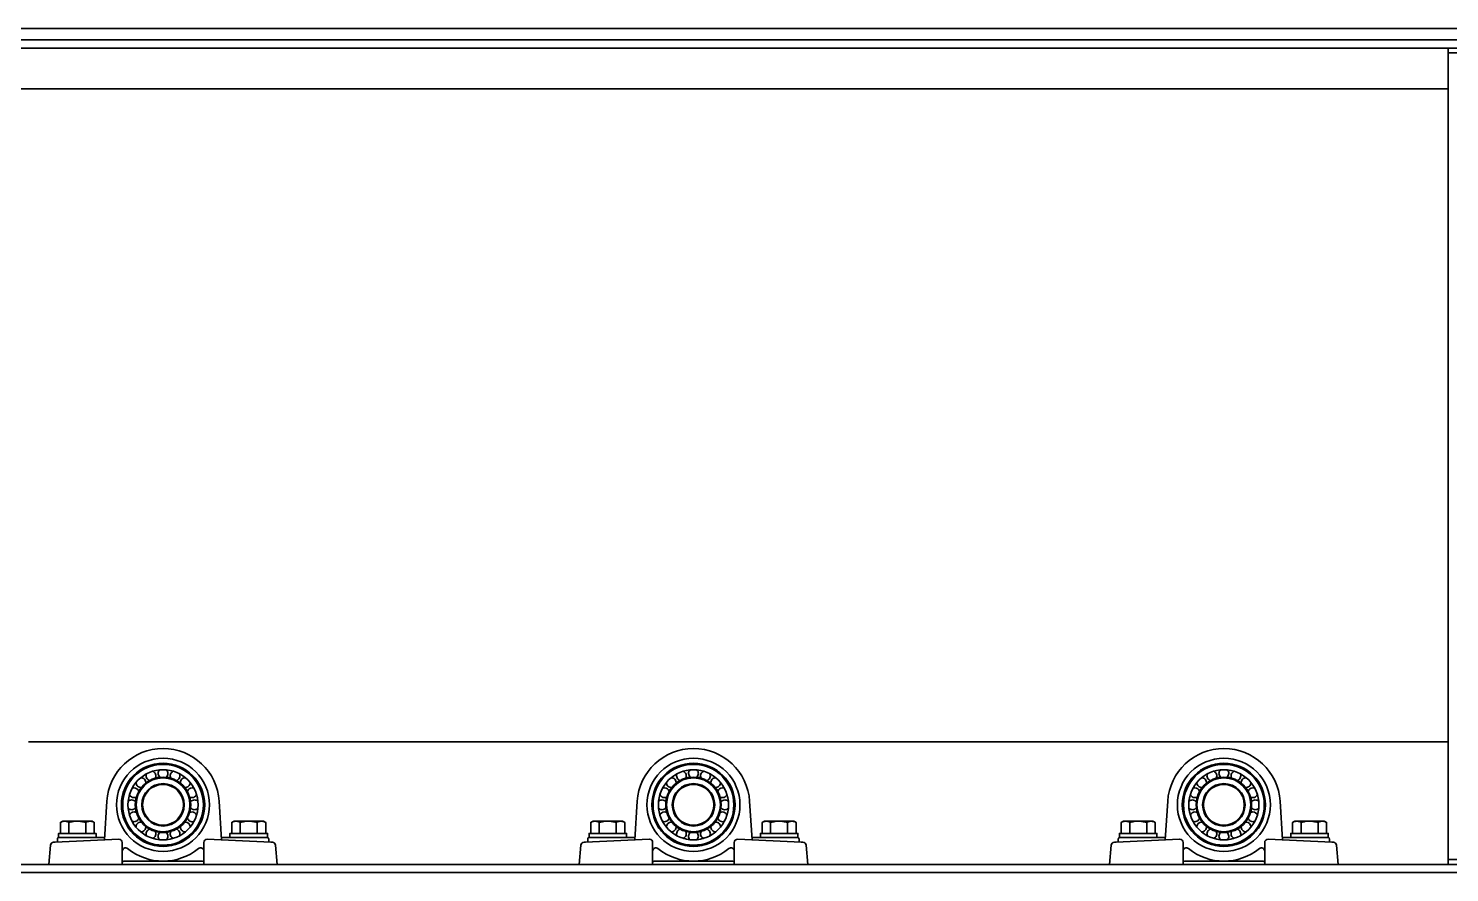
# Model space of a CAD drawing. Header units: millimetres. Extents: x -8400 to 8400, y -5940 to 5940.
# Drawn here: x -3591 to -2721, y 3336 to 3853 of the extents above; entities that cross this region are included whole.
import ezdxf

# ---------------------------------------------------------------- set-up
doc = ezdxf.new("R2010")
doc.units = ezdxf.units.MM
doc.layers.add('粗实线层', color=7, linetype='Continuous', lineweight=35)

msp = doc.modelspace()

# ---------------------------------------------------------------- linework, layer by layer
at = {"layer": '粗实线层', "linetype": 'Continuous', "lineweight": 35}
for points in [[(-2704.895, 3852.77), (-3642.842, 3852.77)], [(-5571.342, 3845.77), (-1771.342, 3845.77)], [(-5571.342, 3843.204), (-5571.342, 3840.77), (-1771.342, 3840.77), (-1771.342, 3843.204)], [(-2721.342, 3343.77), (-2721.342, 3343.873), (-2721.342, 3344.172), (-2721.342, 3344.649), (-2721.342, 3345.27), (-2721.342, 3345.994), (-2721.342, 3346.771), (-2721.342, 3834.771), (-2721.342, 3835.547), (-2721.342, 3836.27), (-2721.342, 3836.892), (-2721.342, 3837.368), (-2721.342, 3837.668), (-2721.342, 3837.771)], [(-2721.333, 3815.77), (-3611.342, 3815.77), (-3611.342, 3765.764)], [(-3591.326, 3415.771), (-2721.333, 3415.771)], [(-3571.734, 3366.467), (-3570.342, 3367.271), (-3570.205, 3367.271), (-3569.799, 3367.271), (-3569.136, 3367.271), (-3569.467, 3367.257), (-3569.796, 3367.215), (-3570.123, 3367.147), (-3570.448, 3367.054), (-3571.094, 3366.8), (-3571.734, 3366.467), (-3571.734, 3359.77)], [(-3550.95, 3366.467), (-3552.342, 3367.271), (-3552.479, 3367.271), (-3552.885, 3367.271), (-3553.548, 3367.271), (-3554.448, 3367.271), (-3555.557, 3367.271), (-3556.842, 3367.271), (-3558.264, 3367.271), (-3559.779, 3367.271), (-3561.342, 3367.271), (-3562.905, 3367.271), (-3564.42, 3367.271), (-3565.842, 3367.271), (-3567.127, 3367.271), (-3568.236, 3367.271), (-3569.136, 3367.271), (-3569.053, 3367.27), (-3568.971, 3367.267), (-3568.929, 3367.265), (-3568.888, 3367.263), (-3568.846, 3367.26), (-3568.805, 3367.257), (-3568.64, 3367.239), (-3568.475, 3367.215), (-3568.148, 3367.147), (-3567.822, 3367.054), (-3567.177, 3366.8), (-3566.538, 3366.467)], [(-3566.538, 3359.77), (-3566.538, 3366.467), (-3565.901, 3366.641), (-3565.258, 3366.8), (-3565.096, 3366.837), (-3564.934, 3366.872), (-3564.772, 3366.906), (-3564.61, 3366.938), (-3564.285, 3367), (-3563.96, 3367.055), (-3563.308, 3367.148), (-3562.655, 3367.216), (-3561.999, 3367.257), (-3561.342, 3367.271), (-3560.682, 3367.257), (-3560.02, 3367.215), (-3559.937, 3367.208), (-3559.854, 3367.2), (-3559.771, 3367.192), (-3559.689, 3367.183), (-3559.524, 3367.165), (-3559.359, 3367.145), (-3559.031, 3367.102), (-3558.705, 3367.052), (-3558.057, 3366.935), (-3557.415, 3366.798), (-3556.778, 3366.641), (-3556.146, 3366.467)], [(-3556.146, 3359.77), (-3556.146, 3366.467), (-3555.506, 3366.8), (-3554.86, 3367.054), (-3554.535, 3367.147), (-3554.208, 3367.215), (-3553.879, 3367.257), (-3553.548, 3367.271), (-3553.465, 3367.27), (-3553.382, 3367.267), (-3553.341, 3367.265), (-3553.299, 3367.263), (-3553.258, 3367.26), (-3553.216, 3367.257), (-3553.051, 3367.239), (-3552.887, 3367.215), (-3552.559, 3367.147), (-3552.234, 3367.054), (-3551.588, 3366.8), (-3550.95, 3366.467), (-3550.95, 3359.77)], [(-3451.146, 3359.77), (-3451.146, 3366.467), (-3451.778, 3366.641), (-3452.415, 3366.798), (-3453.057, 3366.935), (-3453.705, 3367.052), (-3454.031, 3367.102), (-3454.359, 3367.145), (-3454.524, 3367.165), (-3454.689, 3367.183), (-3454.771, 3367.192), (-3454.854, 3367.2), (-3454.937, 3367.208), (-3455.02, 3367.215), (-3455.682, 3367.257), (-3456.342, 3367.271), (-3457.905, 3367.271), (-3459.42, 3367.271), (-3460.842, 3367.271), (-3462.127, 3367.271), (-3463.236, 3367.271), (-3464.136, 3367.271), (-3464.467, 3367.257), (-3464.796, 3367.215), (-3465.123, 3367.147), (-3465.449, 3367.054), (-3466.094, 3366.8), (-3466.734, 3366.467), (-3466.734, 3359.77)], [(-3461.538, 3366.467), (-3462.177, 3366.8), (-3462.822, 3367.054), (-3463.148, 3367.147), (-3463.475, 3367.215), (-3463.64, 3367.239), (-3463.805, 3367.257), (-3463.846, 3367.26), (-3463.888, 3367.263), (-3463.929, 3367.265), (-3463.971, 3367.267), (-3464.053, 3367.27), (-3464.136, 3367.271), (-3464.799, 3367.271), (-3465.205, 3367.271), (-3465.342, 3367.271), (-3466.734, 3366.467)], [(-3451.146, 3366.467), (-3450.506, 3366.8), (-3449.86, 3367.054), (-3449.535, 3367.147), (-3449.208, 3367.215), (-3448.879, 3367.257), (-3448.548, 3367.271), (-3448.465, 3367.27), (-3448.382, 3367.267), (-3448.341, 3367.265), (-3448.299, 3367.263), (-3448.258, 3367.26), (-3448.216, 3367.257), (-3448.051, 3367.239), (-3447.887, 3367.215), (-3447.559, 3367.147), (-3447.234, 3367.054), (-3446.588, 3366.8), (-3445.95, 3366.467), (-3447.342, 3367.271), (-3447.479, 3367.271), (-3447.885, 3367.271), (-3448.548, 3367.271), (-3449.448, 3367.271), (-3450.557, 3367.271), (-3451.842, 3367.271), (-3453.264, 3367.271), (-3454.779, 3367.271), (-3456.342, 3367.271), (-3456.999, 3367.257), (-3457.655, 3367.216), (-3458.308, 3367.148), (-3458.96, 3367.055), (-3459.285, 3367), (-3459.61, 3366.938), (-3459.772, 3366.906), (-3459.934, 3366.872), (-3460.096, 3366.837), (-3460.258, 3366.8), (-3460.901, 3366.641), (-3461.538, 3366.467), (-3461.538, 3359.77)], [(-3445.95, 3366.467), (-3445.95, 3359.77)], [(-3246.734, 3366.467), (-3245.342, 3367.271), (-3245.205, 3367.271), (-3244.799, 3367.271), (-3244.136, 3367.271), (-3243.236, 3367.271), (-3242.127, 3367.271), (-3240.842, 3367.271), (-3239.42, 3367.271), (-3237.905, 3367.271), (-3236.342, 3367.271), (-3234.779, 3367.271), (-3233.264, 3367.271), (-3231.842, 3367.271), (-3230.557, 3367.271), (-3229.447, 3367.271), (-3228.548, 3367.271), (-3228.465, 3367.27), (-3228.382, 3367.267), (-3228.34, 3367.265), (-3228.299, 3367.263), (-3228.258, 3367.26), (-3228.216, 3367.257), (-3228.051, 3367.239), (-3227.887, 3367.215), (-3227.559, 3367.147), (-3227.234, 3367.054), (-3226.588, 3366.8), (-3225.95, 3366.467), (-3225.95, 3359.77)], [(-3246.734, 3359.77), (-3246.734, 3366.467), (-3246.094, 3366.8), (-3245.448, 3367.054), (-3245.123, 3367.147), (-3244.796, 3367.215), (-3244.467, 3367.257), (-3244.136, 3367.271), (-3244.053, 3367.27), (-3243.97, 3367.267), (-3243.929, 3367.265), (-3243.888, 3367.263), (-3243.846, 3367.26), (-3243.805, 3367.257), (-3243.64, 3367.239), (-3243.475, 3367.215), (-3243.148, 3367.147), (-3242.822, 3367.054), (-3242.177, 3366.8), (-3241.538, 3366.467), (-3241.538, 3359.77)], [(-3241.538, 3366.467), (-3240.901, 3366.641), (-3240.258, 3366.8), (-3240.096, 3366.837), (-3239.934, 3366.872), (-3239.772, 3366.906), (-3239.61, 3366.938), (-3239.285, 3367), (-3238.96, 3367.055), (-3238.308, 3367.148), (-3237.655, 3367.216), (-3236.999, 3367.257), (-3236.342, 3367.271), (-3235.682, 3367.257), (-3235.02, 3367.215), (-3234.937, 3367.208), (-3234.854, 3367.2), (-3234.771, 3367.192), (-3234.689, 3367.183), (-3234.524, 3367.165), (-3234.359, 3367.145), (-3234.031, 3367.102), (-3233.705, 3367.052), (-3233.057, 3366.935), (-3232.415, 3366.798), (-3231.778, 3366.641), (-3231.146, 3366.467)], [(-3225.95, 3366.467), (-3227.342, 3367.271), (-3227.479, 3367.271), (-3227.885, 3367.271), (-3228.548, 3367.271), (-3228.879, 3367.257), (-3229.208, 3367.215), (-3229.535, 3367.147), (-3229.86, 3367.054), (-3230.506, 3366.8), (-3231.146, 3366.467), (-3231.146, 3359.77)], [(-3141.734, 3366.467), (-3140.342, 3367.271), (-3140.205, 3367.271), (-3139.799, 3367.271), (-3139.136, 3367.271), (-3139.467, 3367.257), (-3139.796, 3367.215), (-3140.123, 3367.147), (-3140.449, 3367.054), (-3141.094, 3366.8), (-3141.734, 3366.467), (-3141.734, 3359.77)], [(-3120.949, 3359.77), (-3120.949, 3366.467), (-3121.588, 3366.8), (-3122.234, 3367.054), (-3122.559, 3367.147), (-3122.887, 3367.215), (-3123.051, 3367.239), (-3123.216, 3367.257), (-3123.258, 3367.26), (-3123.299, 3367.263), (-3123.341, 3367.265), (-3123.382, 3367.267), (-3123.465, 3367.27), (-3123.548, 3367.271), (-3124.448, 3367.271), (-3125.557, 3367.271), (-3126.842, 3367.271), (-3128.264, 3367.271), (-3129.779, 3367.271), (-3131.342, 3367.271), (-3132.905, 3367.271), (-3134.42, 3367.271), (-3135.842, 3367.271), (-3137.127, 3367.271), (-3138.236, 3367.271), (-3139.136, 3367.271), (-3139.053, 3367.27), (-3138.971, 3367.267), (-3138.929, 3367.265), (-3138.887, 3367.263), (-3138.846, 3367.26), (-3138.805, 3367.257), (-3138.64, 3367.239), (-3138.475, 3367.215), (-3138.148, 3367.147), (-3137.822, 3367.054), (-3137.177, 3366.8), (-3136.538, 3366.467), (-3136.538, 3359.77)], [(-3136.538, 3366.467), (-3135.901, 3366.641), (-3135.258, 3366.8), (-3135.096, 3366.837), (-3134.934, 3366.872), (-3134.772, 3366.906), (-3134.61, 3366.938), (-3134.285, 3367), (-3133.96, 3367.055), (-3133.308, 3367.148), (-3132.655, 3367.216), (-3131.999, 3367.257), (-3131.342, 3367.271), (-3130.682, 3367.257), (-3130.02, 3367.215), (-3129.937, 3367.208), (-3129.854, 3367.2), (-3129.771, 3367.192), (-3129.689, 3367.183), (-3129.524, 3367.165), (-3129.359, 3367.145), (-3129.031, 3367.102), (-3128.705, 3367.052), (-3128.057, 3366.935), (-3127.415, 3366.798), (-3126.778, 3366.641), (-3126.146, 3366.467), (-3126.146, 3359.77)], [(-3126.146, 3366.467), (-3125.506, 3366.8), (-3124.86, 3367.054), (-3124.535, 3367.147), (-3124.208, 3367.215), (-3123.879, 3367.257), (-3123.548, 3367.271), (-3122.885, 3367.271), (-3122.479, 3367.271), (-3122.342, 3367.271), (-3120.949, 3366.467)], [(-2921.734, 3366.467), (-2920.342, 3367.271), (-2920.205, 3367.271), (-2919.799, 3367.271), (-2919.136, 3367.271), (-2919.467, 3367.257), (-2919.796, 3367.215), (-2920.123, 3367.147), (-2920.449, 3367.054), (-2921.094, 3366.8), (-2921.734, 3366.467), (-2921.734, 3359.77)], [(-2900.95, 3359.77), (-2900.95, 3366.467), (-2901.588, 3366.8), (-2902.234, 3367.054), (-2902.559, 3367.147), (-2902.887, 3367.215), (-2903.051, 3367.239), (-2903.216, 3367.257), (-2903.258, 3367.26), (-2903.299, 3367.263), (-2903.341, 3367.265), (-2903.382, 3367.267), (-2903.465, 3367.27), (-2903.548, 3367.271), (-2904.448, 3367.271), (-2905.557, 3367.271), (-2906.842, 3367.271), (-2908.264, 3367.271), (-2909.779, 3367.271), (-2911.342, 3367.271), (-2912.905, 3367.271), (-2914.42, 3367.271), (-2915.842, 3367.271), (-2917.127, 3367.271), (-2918.236, 3367.271), (-2919.136, 3367.271), (-2919.053, 3367.27), (-2918.97, 3367.267), (-2918.929, 3367.265), (-2918.888, 3367.263), (-2918.846, 3367.26), (-2918.805, 3367.257), (-2918.64, 3367.239), (-2918.475, 3367.215), (-2918.148, 3367.147), (-2917.822, 3367.054), (-2917.177, 3366.8), (-2916.538, 3366.467), (-2916.538, 3359.77)], [(-2916.538, 3366.467), (-2915.901, 3366.641), (-2915.258, 3366.8), (-2915.096, 3366.837), (-2914.934, 3366.872), (-2914.772, 3366.906), (-2914.61, 3366.938), (-2914.285, 3367), (-2913.96, 3367.055), (-2913.308, 3367.148), (-2912.655, 3367.216), (-2911.999, 3367.257), (-2911.342, 3367.271), (-2910.682, 3367.257), (-2910.02, 3367.215), (-2909.937, 3367.208), (-2909.854, 3367.2), (-2909.771, 3367.192), (-2909.689, 3367.183), (-2909.524, 3367.165), (-2909.359, 3367.145), (-2909.031, 3367.102), (-2908.705, 3367.052), (-2908.057, 3366.935), (-2907.415, 3366.798), (-2906.778, 3366.641), (-2906.146, 3366.467)], [(-2900.95, 3366.467), (-2902.342, 3367.271), (-2902.479, 3367.271), (-2902.885, 3367.271), (-2903.548, 3367.271), (-2903.879, 3367.257), (-2904.208, 3367.215), (-2904.535, 3367.147), (-2904.86, 3367.054), (-2905.506, 3366.8), (-2906.146, 3366.467), (-2906.146, 3359.77)], [(-2816.734, 3359.77), (-2816.734, 3366.467), (-2816.094, 3366.8), (-2815.449, 3367.054), (-2815.123, 3367.147), (-2814.796, 3367.215), (-2814.467, 3367.257), (-2814.136, 3367.271), (-2814.053, 3367.27), (-2813.971, 3367.267), (-2813.929, 3367.265), (-2813.888, 3367.263), (-2813.846, 3367.26), (-2813.805, 3367.257), (-2813.64, 3367.239), (-2813.475, 3367.215), (-2813.147, 3367.147), (-2812.822, 3367.054), (-2812.177, 3366.8), (-2811.538, 3366.467), (-2811.538, 3359.77)], [(-2795.95, 3366.467), (-2797.342, 3367.271), (-2797.479, 3367.271), (-2797.885, 3367.271), (-2798.548, 3367.271), (-2799.448, 3367.271), (-2800.557, 3367.271), (-2801.842, 3367.271), (-2803.264, 3367.271), (-2804.779, 3367.271), (-2806.342, 3367.271), (-2807.905, 3367.271), (-2809.42, 3367.271), (-2810.842, 3367.271), (-2812.127, 3367.271), (-2813.236, 3367.271), (-2814.136, 3367.271), (-2814.799, 3367.271), (-2815.205, 3367.271), (-2815.342, 3367.271), (-2816.734, 3366.467)], [(-2811.538, 3366.467), (-2810.901, 3366.641), (-2810.258, 3366.8), (-2810.096, 3366.837), (-2809.934, 3366.872), (-2809.772, 3366.906), (-2809.61, 3366.938), (-2809.285, 3367), (-2808.96, 3367.055), (-2808.308, 3367.148), (-2807.655, 3367.216), (-2806.999, 3367.257), (-2806.342, 3367.271), (-2805.682, 3367.257), (-2805.02, 3367.215), (-2804.937, 3367.208), (-2804.854, 3367.2), (-2804.771, 3367.192), (-2804.689, 3367.183), (-2804.524, 3367.165), (-2804.359, 3367.145), (-2804.031, 3367.102), (-2803.705, 3367.052), (-2803.057, 3366.935), (-2802.415, 3366.798), (-2801.778, 3366.641), (-2801.146, 3366.467), (-2801.146, 3359.77)], [(-2801.146, 3366.467), (-2800.506, 3366.8), (-2799.86, 3367.054), (-2799.535, 3367.147), (-2799.207, 3367.215), (-2798.879, 3367.257), (-2798.548, 3367.271), (-2798.465, 3367.27), (-2798.382, 3367.267), (-2798.341, 3367.265), (-2798.299, 3367.263), (-2798.258, 3367.26), (-2798.216, 3367.257), (-2798.051, 3367.239), (-2797.887, 3367.215), (-2797.559, 3367.147), (-2797.234, 3367.054), (-2796.588, 3366.8), (-2795.95, 3366.467), (-2795.95, 3359.77)], [(-3549.842, 3357.271), (-3549.842, 3359.77), (-3549.949, 3359.77), (-3550.268, 3359.77), (-3550.794, 3359.77), (-3551.516, 3359.77), (-3552.421, 3359.77), (-3553.493, 3359.77), (-3554.71, 3359.77), (-3556.051, 3359.77), (-3557.491, 3359.77), (-3559.002, 3359.77), (-3560.557, 3359.77), (-3562.127, 3359.77), (-3563.682, 3359.77), (-3565.193, 3359.77), (-3566.633, 3359.77), (-3567.974, 3359.77), (-3569.191, 3359.77), (-3570.263, 3359.77), (-3571.168, 3359.77), (-3571.89, 3359.77), (-3572.415, 3359.77), (-3572.735, 3359.77), (-3572.842, 3359.77), (-3572.842, 3357.271), (-3572.731, 3357.271), (-3572.4, 3357.271), (-3571.856, 3357.271), (-3571.11, 3357.271), (-3570.174, 3357.271), (-3569.068, 3357.271), (-3567.814, 3357.271), (-3566.434, 3357.271), (-3564.956, 3357.271), (-3563.409, 3357.271), (-3561.821, 3357.271), (-3560.224, 3357.271), (-3558.649, 3357.271), (-3557.126, 3357.271), (-3555.684, 3357.271), (-3554.351, 3357.271), (-3553.154, 3357.271), (-3544.661, 3357.271)], [(-3544.661, 3357.271), (-3563.995, 3357.271)], [(-3511.842, 3360.538), (-3511.842, 3360.536)], [(-3511.681, 3360.509), (-3511.442, 3360.27), (-3511.337, 3360.27), (-3511.029, 3360.27), (-3510.545, 3360.27), (-3509.922, 3360.27), (-3509.212, 3360.27), (-3508.472, 3360.27), (-3507.762, 3360.27), (-3507.139, 3360.27), (-3506.655, 3360.27), (-3506.347, 3360.27), (-3506.242, 3360.27), (-3506.003, 3360.509)], [(-3505.842, 3360.536), (-3505.842, 3360.537), (-3505.842, 3360.538)], [(-3483.842, 3354.17), (-3483.842, 3340.77)], [(-3473.023, 3357.271), (-3464.53, 3357.271), (-3463.332, 3357.271), (-3462, 3357.271), (-3460.558, 3357.271), (-3459.034, 3357.271), (-3457.459, 3357.271), (-3455.863, 3357.271), (-3454.275, 3357.271), (-3452.728, 3357.271), (-3451.25, 3357.271), (-3449.87, 3357.271), (-3448.615, 3357.271), (-3447.51, 3357.271), (-3446.574, 3357.271), (-3445.828, 3357.271), (-3445.283, 3357.271), (-3444.953, 3357.271), (-3444.842, 3357.271), (-3444.842, 3359.77), (-3444.949, 3359.77), (-3445.268, 3359.77), (-3445.794, 3359.77), (-3446.516, 3359.77), (-3447.421, 3359.77), (-3448.493, 3359.77), (-3449.71, 3359.77), (-3451.051, 3359.77), (-3452.491, 3359.77), (-3454.002, 3359.77), (-3455.557, 3359.77), (-3457.127, 3359.77), (-3458.682, 3359.77), (-3460.193, 3359.77), (-3461.633, 3359.77), (-3462.974, 3359.77), (-3464.191, 3359.77), (-3465.263, 3359.77), (-3466.168, 3359.77), (-3466.89, 3359.77), (-3467.416, 3359.77), (-3467.735, 3359.77), (-3467.842, 3359.77), (-3467.842, 3357.271)], [(-3453.688, 3357.271), (-3473.023, 3357.271)], [(-3438.842, 3340.77), (-3439.872, 3352.544)], [(-3252.812, 3352.544), (-3253.842, 3340.77)], [(-3249.902, 3354.414), (-3210.932, 3356.167)], [(-3224.842, 3357.271), (-3224.842, 3359.77), (-3224.949, 3359.77), (-3225.268, 3359.77), (-3225.794, 3359.77), (-3226.516, 3359.77), (-3227.421, 3359.77), (-3228.492, 3359.77), (-3229.71, 3359.77), (-3231.051, 3359.77), (-3232.491, 3359.77), (-3234.002, 3359.77), (-3235.557, 3359.77), (-3237.127, 3359.77), (-3238.682, 3359.77), (-3240.193, 3359.77), (-3241.633, 3359.77), (-3242.974, 3359.77), (-3244.191, 3359.77), (-3245.263, 3359.77), (-3246.168, 3359.77), (-3246.89, 3359.77), (-3247.415, 3359.77), (-3247.735, 3359.77), (-3247.842, 3359.77), (-3247.842, 3357.271), (-3247.731, 3357.271), (-3247.4, 3357.271), (-3246.856, 3357.271), (-3246.109, 3357.271), (-3245.174, 3357.271), (-3244.068, 3357.271), (-3242.814, 3357.271), (-3241.434, 3357.271), (-3239.956, 3357.271), (-3238.409, 3357.271), (-3236.821, 3357.271), (-3235.225, 3357.271), (-3233.649, 3357.271), (-3232.126, 3357.271), (-3230.684, 3357.271), (-3229.352, 3357.271), (-3228.154, 3357.271)], [(-3219.661, 3357.271), (-3238.995, 3357.271)], [(-3219.661, 3357.271), (-3228.154, 3357.271)], [(-3208.842, 3340.77), (-3208.842, 3354.17)], [(-3186.842, 3360.538), (-3186.842, 3360.536)], [(-3186.681, 3360.509), (-3186.442, 3360.27), (-3186.337, 3360.27), (-3186.029, 3360.27), (-3185.545, 3360.27), (-3184.922, 3360.27), (-3184.212, 3360.27), (-3183.472, 3360.27), (-3182.762, 3360.27), (-3182.139, 3360.27), (-3181.655, 3360.27), (-3181.347, 3360.27), (-3181.242, 3360.27), (-3181.003, 3360.509)], [(-3180.842, 3360.536), (-3180.842, 3360.537), (-3180.842, 3360.538)], [(-3158.842, 3354.17), (-3158.842, 3340.77)], [(-3148.023, 3357.271), (-3139.53, 3357.271), (-3138.332, 3357.271), (-3136.999, 3357.271), (-3135.558, 3357.271), (-3134.034, 3357.271), (-3132.459, 3357.271), (-3130.863, 3357.271), (-3129.275, 3357.271), (-3127.727, 3357.271), (-3126.25, 3357.271), (-3124.87, 3357.271), (-3123.615, 3357.271), (-3122.509, 3357.271), (-3121.574, 3357.271), (-3120.827, 3357.271), (-3120.283, 3357.271), (-3119.953, 3357.271), (-3119.842, 3357.271), (-3119.842, 3359.77), (-3119.949, 3359.77), (-3120.268, 3359.77), (-3120.794, 3359.77), (-3121.516, 3359.77), (-3122.421, 3359.77), (-3123.492, 3359.77), (-3124.71, 3359.77), (-3126.051, 3359.77), (-3127.491, 3359.77), (-3129.002, 3359.77), (-3130.557, 3359.77), (-3132.127, 3359.77), (-3133.682, 3359.77), (-3135.193, 3359.77), (-3136.633, 3359.77), (-3137.974, 3359.77), (-3139.191, 3359.77), (-3140.263, 3359.77), (-3141.168, 3359.77), (-3141.89, 3359.77), (-3142.415, 3359.77), (-3142.735, 3359.77), (-3142.842, 3359.77), (-3142.842, 3357.271)], [(-3113.842, 3340.77), (-3114.872, 3352.544)], [(-2927.812, 3352.544), (-2928.842, 3340.77)], [(-2924.901, 3354.414), (-2885.932, 3356.167)], [(-2899.842, 3357.271), (-2899.842, 3359.77), (-2899.949, 3359.77), (-2900.268, 3359.77), (-2900.794, 3359.77), (-2901.516, 3359.77), (-2902.421, 3359.77), (-2903.493, 3359.77), (-2904.71, 3359.77), (-2906.051, 3359.77), (-2907.491, 3359.77), (-2909.002, 3359.77), (-2910.557, 3359.77), (-2912.127, 3359.77), (-2913.682, 3359.77), (-2915.193, 3359.77), (-2916.633, 3359.77), (-2917.974, 3359.77), (-2919.191, 3359.77), (-2920.263, 3359.77), (-2921.168, 3359.77), (-2921.89, 3359.77), (-2922.415, 3359.77), (-2922.735, 3359.77), (-2922.842, 3359.77), (-2922.842, 3357.271), (-2922.731, 3357.271), (-2922.4, 3357.271), (-2921.856, 3357.271), (-2921.109, 3357.271), (-2920.174, 3357.271), (-2919.068, 3357.271), (-2917.814, 3357.271), (-2916.434, 3357.271), (-2914.956, 3357.271), (-2913.409, 3357.271), (-2911.821, 3357.271), (-2910.224, 3357.271), (-2908.649, 3357.271), (-2907.126, 3357.271), (-2905.684, 3357.271), (-2904.352, 3357.271), (-2903.154, 3357.271), (-2894.661, 3357.271)], [(-2894.661, 3357.271), (-2913.995, 3357.271)], [(-2883.842, 3340.77), (-2883.842, 3354.17)], [(-2861.842, 3360.538), (-2861.842, 3360.536)], [(-2861.681, 3360.509), (-2861.442, 3360.27), (-2861.337, 3360.27), (-2861.029, 3360.27), (-2860.545, 3360.27), (-2859.922, 3360.27), (-2859.212, 3360.27), (-2858.472, 3360.27), (-2857.762, 3360.27), (-2857.139, 3360.27), (-2856.655, 3360.27), (-2856.347, 3360.27), (-2856.242, 3360.27), (-2856.003, 3360.509)], [(-2855.842, 3360.536), (-2855.842, 3360.537), (-2855.842, 3360.538)], [(-2823.023, 3357.271), (-2814.53, 3357.271), (-2813.332, 3357.271), (-2811.999, 3357.271), (-2810.558, 3357.271), (-2809.034, 3357.271), (-2807.459, 3357.271), (-2805.863, 3357.271), (-2804.275, 3357.271), (-2802.727, 3357.271), (-2801.25, 3357.271), (-2799.87, 3357.271), (-2798.615, 3357.271), (-2797.51, 3357.271), (-2796.574, 3357.271), (-2795.827, 3357.271), (-2795.283, 3357.271), (-2794.953, 3357.271), (-2794.842, 3357.271), (-2794.842, 3359.77), (-2794.949, 3359.77), (-2795.268, 3359.77), (-2795.794, 3359.77), (-2796.516, 3359.77), (-2797.421, 3359.77), (-2798.492, 3359.77), (-2799.71, 3359.77), (-2801.051, 3359.77), (-2802.491, 3359.77), (-2804.002, 3359.77), (-2805.557, 3359.77), (-2807.127, 3359.77), (-2808.682, 3359.77), (-2810.193, 3359.77), (-2811.633, 3359.77), (-2812.974, 3359.77), (-2814.191, 3359.77), (-2815.262, 3359.77), (-2816.168, 3359.77), (-2816.89, 3359.77), (-2817.415, 3359.77), (-2817.735, 3359.77), (-2817.842, 3359.77), (-2817.842, 3357.271)], [(-2788.842, 3340.77), (-2789.872, 3352.544)], [(-1771.342, 3338.337), (-1771.342, 3340.77), (-5571.342, 3340.77), (-5571.342, 3338.337)], [(-5571.342, 3335.771), (-1771.342, 3335.771)]]:
    msp.add_lwpolyline(points, dxfattribs=at)
for points in [[(-2671.342, 3840.77), (-2671.342, 3837.771), (-2721.342, 3837.771), (-2721.342, 3840.77)], [(-2671.342, 3340.77), (-2671.342, 3343.77), (-2721.342, 3343.77), (-2721.342, 3340.77)]]:
    msp.add_lwpolyline(points, close=True, dxfattribs=at)
for points in [[(-3544.755, 3355.77), (-3543.275, 3379.425, -0.9393658), (-3474.409, 3379.425), (-3472.929, 3355.77)], [(-3472.929, 3355.77), (-3474.409, 3379.426, 0.9393658), (-3543.275, 3379.425), (-3544.755, 3355.77)], [(-3219.755, 3355.77), (-3218.275, 3379.426, -0.9393635), (-3149.409, 3379.425), (-3147.929, 3355.77)], [(-3147.929, 3355.77), (-3149.409, 3379.425, 0.9393635), (-3218.275, 3379.426)], [(-2894.755, 3355.77), (-2893.274, 3379.425, -0.9393647), (-2824.409, 3379.425), (-2822.929, 3355.77)], [(-2822.929, 3355.77), (-2824.409, 3379.425, 0.9393647), (-2893.275, 3379.426)], [(-3523.741, 3385.457, 0.3352514), (-3526.627, 3387.637, 0.1016788), (-3527.809, 3387.394)], [(-3489.874, 3387.394, 0.1016656), (-3491.057, 3387.637, 0.3352647), (-3493.943, 3385.457)], [(-3198.741, 3385.457, 0.3352779), (-3201.627, 3387.637, 0.1016656), (-3202.809, 3387.394)], [(-3164.874, 3387.394, 0.1016523), (-3166.057, 3387.637, 0.3352779), (-3168.943, 3385.457)], [(-2873.741, 3385.457, 0.3352647), (-2876.627, 3387.637, 0.1016788), (-2877.809, 3387.394)], [(-2839.875, 3387.394, 0.1016788), (-2841.057, 3387.637, 0.3352514), (-2843.943, 3385.457)], [(-3525.74, 3379.132, 0.2291871), (-3528.092, 3380.27, 0.2021873), (-3530.24, 3379.365)], [(-3487.444, 3379.365, 0.2021873), (-3489.592, 3380.27, 0.2291871), (-3491.944, 3379.132)], [(-3200.74, 3379.132, 0.2291788), (-3203.092, 3380.27, 0.2021825), (-3205.24, 3379.365)], [(-3162.444, 3379.365, 0.2021825), (-3164.592, 3380.27, 0.2292004), (-3166.944, 3379.132)], [(-2875.74, 3379.132, 0.2292004), (-2878.092, 3380.27, 0.2021825), (-2880.24, 3379.365)], [(-2837.444, 3379.365, 0.2021873), (-2839.592, 3380.27, 0.2291871), (-2841.944, 3379.132)], [(-3525.166, 3372.524, 0.127855), (-3526.627, 3372.904, 0.3067853), (-3529.412, 3371.017)], [(-3488.271, 3371.017, 0.3067853), (-3491.057, 3372.904, 0.127855), (-3492.518, 3372.524)], [(-3200.166, 3372.524, 0.127855), (-3201.627, 3372.904, 0.3067853), (-3204.412, 3371.017)], [(-3163.271, 3371.017, 0.306772), (-3166.057, 3372.904, 0.1278815), (-3167.518, 3372.524)], [(-2875.166, 3372.524, 0.127855), (-2876.627, 3372.904, 0.3067853), (-2879.412, 3371.017)], [(-2838.272, 3371.017, 0.3067853), (-2841.057, 3372.904, 0.127855), (-2842.518, 3372.524)], [(-3522.107, 3366.639, 0.0290835), (-3522.454, 3366.659, 0.4142178), (-3525.454, 3363.659)], [(-3492.23, 3363.621, 0.414207), (-3495.23, 3366.659, 0.0290835), (-3495.577, 3366.639)], [(-3197.107, 3366.639, 0.0290614), (-3197.454, 3366.659, 0.4142119), (-3200.454, 3363.659)], [(-3167.23, 3363.621, 0.4142204), (-3170.23, 3366.659, 0.0290614), (-3170.577, 3366.639)], [(-2872.107, 3366.639, 0.0290614), (-2872.454, 3366.659, 0.4142119), (-2875.454, 3363.659)], [(-2842.23, 3363.621, 0.414207), (-2845.23, 3366.659, 0.0290835), (-2845.577, 3366.639)], [(-3578.842, 3340.77), (-3577.812, 3352.544, -0.3759908), (-3575.909, 3354.368), (-3575.774, 3354.374), (-3575.405, 3354.391), (-3574.902, 3354.414), (-3535.932, 3356.167, -0.0105954), (-3535.842, 3356.17, -0.4142105), (-3533.842, 3354.17), (-3533.842, 3340.77)], [(-3572.57, 3357.27, 0.4142324), (-3573.57, 3356.27), (-3573.57, 3354.473)], [(-3483.842, 3340.77), (-3483.842, 3354.168, -0.4276233), (-3481.752, 3356.167), (-3442.782, 3354.414), (-3442.278, 3354.391), (-3441.909, 3354.374), (-3441.774, 3354.368, -0.3759908), (-3439.872, 3352.544), (-3438.842, 3340.77)], [(-3444.114, 3354.473), (-3444.114, 3356.27, 0.4142324), (-3445.114, 3357.27)], [(-3253.842, 3340.77), (-3252.812, 3352.544, -0.3759908), (-3250.909, 3354.368), (-3250.774, 3354.374), (-3250.405, 3354.391), (-3249.902, 3354.414), (-3210.932, 3356.167, -0.0105632), (-3210.842, 3356.17, -0.4142105), (-3208.842, 3354.17), (-3208.842, 3340.77)], [(-3247.57, 3357.27, 0.4142502), (-3248.57, 3356.27), (-3248.57, 3354.473)], [(-3185.826, 3360.271, 0.4142259), (-3186.092, 3356.036, 0.0184209), (-3185.936, 3355.873)], [(-3158.842, 3340.77), (-3158.842, 3354.168, -0.4276232), (-3156.752, 3356.167), (-3117.782, 3354.414), (-3117.278, 3354.391), (-3116.91, 3354.374), (-3116.774, 3354.368, -0.3759908), (-3114.872, 3352.544), (-3113.842, 3340.77)], [(-3119.114, 3354.473), (-3119.114, 3356.27, 0.4142502), (-3120.114, 3357.27)], [(-2928.842, 3340.77), (-2927.812, 3352.544, -0.3760325), (-2925.909, 3354.368), (-2925.774, 3354.374), (-2925.405, 3354.391), (-2924.901, 3354.414), (-2885.932, 3356.167, -0.0105829), (-2885.842, 3356.17, -0.4142105), (-2883.842, 3354.17), (-2883.842, 3340.77)], [(-2922.57, 3357.27, 0.4142324), (-2923.57, 3356.27), (-2923.57, 3354.473)], [(-2833.842, 3340.77), (-2833.842, 3354.168, -0.4276233), (-2831.752, 3356.167), (-2792.782, 3354.414), (-2792.278, 3354.391), (-2791.909, 3354.374), (-2791.774, 3354.368, -0.3759908), (-2789.872, 3352.544), (-2788.842, 3340.77)], [(-2794.114, 3354.473), (-2794.114, 3356.27, 0.4142105), (-2795.114, 3357.27)], [(-3483.842, 3348.929, 0.631336), (-3487.102, 3350.482, -0.3547124), (-3530.582, 3350.482, 0.6313055), (-3533.842, 3348.929)], [(-3483.842, 3348.929, 0.631336), (-3487.102, 3350.482, -0.3547124), (-3530.582, 3350.482, 0.6313055), (-3533.842, 3348.929)], [(-3158.842, 3348.929, 0.631336), (-3162.102, 3350.482, -0.3547124), (-3205.582, 3350.482, 0.6313452), (-3208.842, 3348.929)], [(-3158.842, 3348.929, 0.631336), (-3162.102, 3350.482, -0.3547124), (-3205.582, 3350.482, 0.6313452), (-3208.842, 3348.929)], [(-2833.842, 3348.929, 0.631322), (-2837.102, 3350.482, -0.3547133), (-2880.582, 3350.482, 0.6313055), (-2883.842, 3348.929)], [(-2833.842, 3348.929, 0.631322), (-2837.102, 3350.482, -0.3547133), (-2880.582, 3350.482, 0.6313055), (-2883.842, 3348.929)], [(-3483.842, 3341.771, 0.4141927), (-3484.842, 3342.771), (-3508.842, 3342.771), (-3532.842, 3342.771, 0.4141927), (-3533.842, 3341.771)], [(-3158.842, 3341.771, 0.4141708), (-3159.842, 3342.771), (-3183.842, 3342.771), (-3207.842, 3342.771, 0.4141708), (-3208.842, 3341.771)], [(-2833.842, 3341.771, 0.4141927), (-2834.842, 3342.771), (-2858.842, 3342.771), (-2882.842, 3342.771, 0.4142105), (-2883.842, 3341.771)]]:
    msp.add_lwpolyline(points, format="xyb", dxfattribs=at)
for centre, radius in [((-3508.842, 3377.27), 28.5), ((-3183.842, 3377.27), 28.5), ((-2858.842, 3377.27), 28.5), ((-3508.842, 3377.27), 25.5), ((-3508.842, 3377.27), 25.341), ((-3508.842, 3377.27), 24.739), ((-3508.842, 3377.27), 21.5), ((-3183.842, 3377.27), 25.5), ((-3183.842, 3377.27), 25.341), ((-3183.842, 3377.27), 24.739), ((-3183.842, 3377.27), 21.5), ((-2858.842, 3377.27), 25.5), ((-2858.842, 3377.27), 25.341), ((-2858.842, 3377.27), 24.739), ((-2858.842, 3377.27), 21.5), ((-3508.842, 3377.27), 17), ((-3508.842, 3377.27), 16.5), ((-3508.842, 3377.27), 13), ((-3508.842, 3377.27), 12.5), ((-3183.842, 3377.27), 17), ((-3183.842, 3377.27), 16.5), ((-3183.842, 3377.27), 13), ((-3183.842, 3377.27), 12.5), ((-2858.842, 3377.27), 17), ((-2858.842, 3377.27), 16.5), ((-2858.842, 3377.27), 13), ((-2858.842, 3377.27), 12.5)]:
    msp.add_circle(centre, radius, dxfattribs=at)
for centre, radius, start, end in [((-3516.209, 3395.055), 3, 156.784664, 254.169344), ((-3516.208, 3395.055), 3, 330.86143, 68.234265), ((-3508.842, 3396.52), 3, 134.285973, 231.620651), ((-3508.842, 3396.52), 3, 308.362808, 45.698607), ((-3501.475, 3395.055), 3, 111.784737, 209.129893), ((-3501.475, 3395.055), 3, 285.860745, 23.218261), ((-3191.209, 3395.055), 3, 156.786363, 254.165754), ((-3191.208, 3395.055), 3, 330.86143, 68.213956), ((-3183.842, 3396.52), 3, 134.28739, 231.636472), ((-3183.842, 3396.52), 3, 308.362293, 45.733691), ((-3176.475, 3395.055), 3, 111.785503, 209.165021), ((-3176.475, 3395.055), 3, 285.8631, 23.226), ((-2866.209, 3395.055), 3, 156.784664, 254.153538), ((-2866.209, 3395.055), 3, 330.86319, 68.213956), ((-2858.842, 3396.52), 3, 134.285973, 231.630458), ((-2858.842, 3396.52), 3, 308.36099, 45.698607), ((-2851.475, 3395.055), 3, 111.783822, 209.165021), ((-2851.475, 3395.055), 3, 285.8631, 23.218261), ((-3522.454, 3390.882), 3, 179.287363, 276.639915), ((-3522.447, 3389.386), 4.496, 90.080251, 90.561711), ((-3522.454, 3390.882), 3, 353.361129, 90.012486), ((-3495.23, 3390.882), 3, 90.000164, 186.647542), ((-3495.23, 3390.882), 3, 263.368092, 0.704324), ((-3495.237, 3389.386), 4.496, 89.438288, 89.919749), ((-3197.454, 3390.882), 3, 179.287363, 276.638691), ((-3197.447, 3389.385), 4.496, 90.081831, 90.561935), ((-3197.454, 3390.882), 3, 353.362564, 90.010969), ((-3170.23, 3390.882), 3, 89.998574, 186.621425), ((-3170.23, 3390.882), 3, 263.368092, 0.704324), ((-3170.236, 3389.385), 4.496, 89.438066, 89.918169), ((-2872.454, 3390.882), 3, 179.287363, 276.637468), ((-2872.447, 3389.411), 4.471, 90.080478, 90.563289), ((-2872.454, 3390.882), 3, 353.362564, 90.010969), ((-2845.23, 3390.882), 3, 90.000164, 186.647542), ((-2845.23, 3390.882), 3, 263.368092, 0.704324), ((-2845.236, 3389.386), 4.496, 89.438288, 89.919749), ((-3526.627, 3384.637), 3, 201.784737, 299.142655), ((-3491.057, 3384.637), 3, 240.867534, 338.214525), ((-3201.627, 3384.637), 3, 201.786229, 299.14019), ((-3166.057, 3384.637), 3, 240.866453, 338.19985), ((-2876.627, 3384.637), 3, 201.784737, 299.142655), ((-2841.057, 3384.637), 3, 240.866453, 338.235871), ((-3528.092, 3377.27), 3, 224.285973, 321.643358), ((-3489.592, 3377.27), 3, 218.368442, 315.694359), ((-3203.092, 3377.27), 3, 224.285973, 321.625801), ((-3164.592, 3377.271), 3, 218.369822, 315.7215), ((-2878.092, 3377.27), 3, 224.28595, 321.625801), ((-2839.592, 3377.27), 3, 218.368442, 315.694359), ((-3526.627, 3369.904), 3, 246.785343, 344.141419), ((-3520.957, 3363.665), 4.496, 180.080252, 180.561712), ((-3522.454, 3363.659), 3, 270.000596, 6.657158), ((-3516.208, 3359.486), 3, 105.869466, 203.248647), ((-3501.475, 3359.486), 3, 336.78044, 74.124822), ((-3495.23, 3363.659), 3, 173.366657, 269.986345), ((-3495.237, 3362.163), 4.496, 89.438288, 89.91975), ((-3491.057, 3369.904), 3, 195.868575, 293.236794), ((-3201.626, 3369.904), 3, 246.785072, 344.134345), ((-3195.957, 3363.665), 4.496, 180.080251, 180.56171), ((-3197.454, 3363.659), 3, 269.999006, 6.63101), ((-3191.209, 3359.486), 3, 105.86871, 203.204135), ((-3176.475, 3359.486), 3, 336.78214, 74.116919), ((-3170.23, 3363.659), 3, 173.368092, 269.984833), ((-3170.236, 3362.162), 4.496, 89.438067, 89.918168), ((-3166.057, 3369.904), 3, 195.870357, 293.23056), ((-2876.627, 3369.904), 3, 246.785343, 344.141419), ((-2873.206, 3363.653), 2.248, 179.839526, 180.802438), ((-2872.454, 3363.659), 3, 270.0003, 6.63101), ((-2866.209, 3359.486), 3, 105.86871, 203.204135), ((-2851.475, 3359.486), 3, 336.778738, 74.109015), ((-2845.23, 3363.659), 3, 173.366657, 269.986345), ((-2845.236, 3362.163), 4.496, 89.438289, 89.919748), ((-2841.057, 3369.904), 3, 195.869466, 293.23056), ((-3516.208, 3359.486), 3, 291.779823, 29.119743), ((-3508.842, 3358.021), 3, 131.412252, 225.694715), ((-3508.842, 3358.021), 3, 314.281678, 48.593584), ((-3501.475, 3359.486), 3, 150.866453, 248.234265), ((-3191.209, 3359.486), 3, 291.78059, 29.154866), ((-3183.842, 3358.021), 3, 314.278432, 48.593584), ((-3176.475, 3359.486), 3, 150.866453, 248.218247), ((-2866.209, 3359.486), 3, 291.779823, 29.141071), ((-2858.842, 3358.021), 3, 131.409062, 225.694715), ((-2858.842, 3358.021), 3, 314.280262, 48.593583), ((-2851.475, 3359.486), 3, 150.868213, 248.213956)]:
    msp.add_arc(centre, radius, start, end, dxfattribs=at)

doc.saveas('drawing.dxf')
